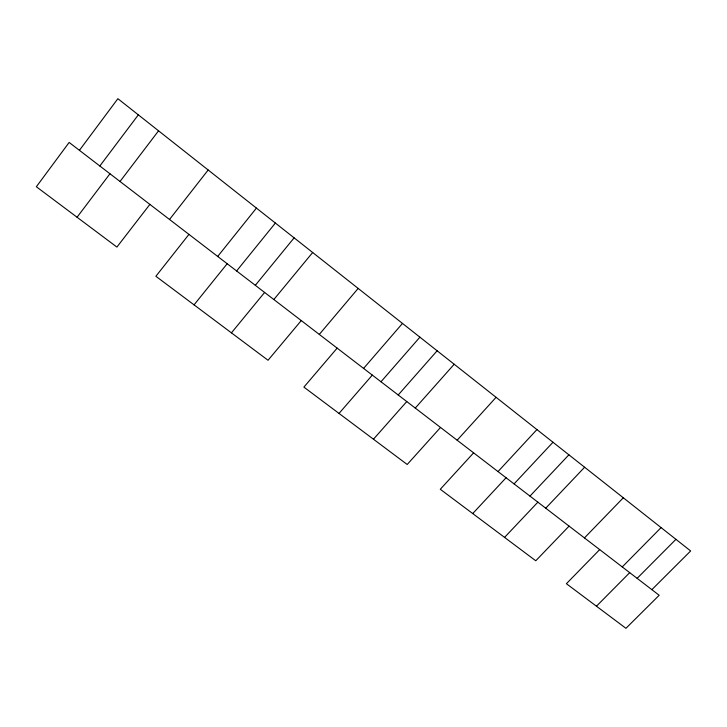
<?xml version="1.0" encoding="UTF-8"?>
<svg xmlns="http://www.w3.org/2000/svg" width="727" height="727" viewBox="0 0 727 727"><rect width="100%" height="100%" fill="white"/><g stroke="black" fill="none" stroke-linecap="round" stroke-linejoin="round"><path stroke-width="1.09" d="M79.434 150.335L117.874 98.69L690.65 550.957L651.865 589.652M99.844 165.992L138.33 114.848M77.062 217.246L109.959 173.762M120.019 181.486L158.559 130.815M149.88 204.396L116.902 247.08L36.35 186.748L69.147 142.437L659.18 595.268L625.947 628.31L566.397 583.708L599.684 549.603M169.518 219.472L208.167 169.991M188.947 234.385L155.887 276.278L268.036 360.265L301.26 320.571M217.7 256.449L256.431 208.095M194.054 304.858L227.178 263.728M236.611 270.962L275.379 223.053M255.322 285.32L294.117 237.856M231.431 332.848L264.61 292.445M273.843 299.533L312.665 252.496M319.298 334.42L358.166 288.419M337.155 348.124L303.895 387.118L407.202 464.489L440.526 427.458M363.591 368.407L402.485 323.424M339.027 413.427L372.315 375.105M380.993 381.766L419.897 337.174M398.214 394.988L437.136 350.777M373.46 439.217L406.766 401.549M415.262 408.074L454.193 364.245M457.156 440.217L496.078 397.324M473.613 452.848L440.289 489.271L535.772 560.771L569.077 526.112M498.013 471.578L536.926 429.575M472.732 513.562L506.065 477.748M514.071 483.9L552.983 442.252M529.983 496.105L568.887 454.811M504.556 537.398L537.871 502.166M545.732 508.2L584.626 467.234M584.453 537.916L623.312 497.786M622.257 566.933L661.079 527.611M596.449 606.218L629.718 572.649M637.134 578.347L675.937 539.334"/></g></svg>
